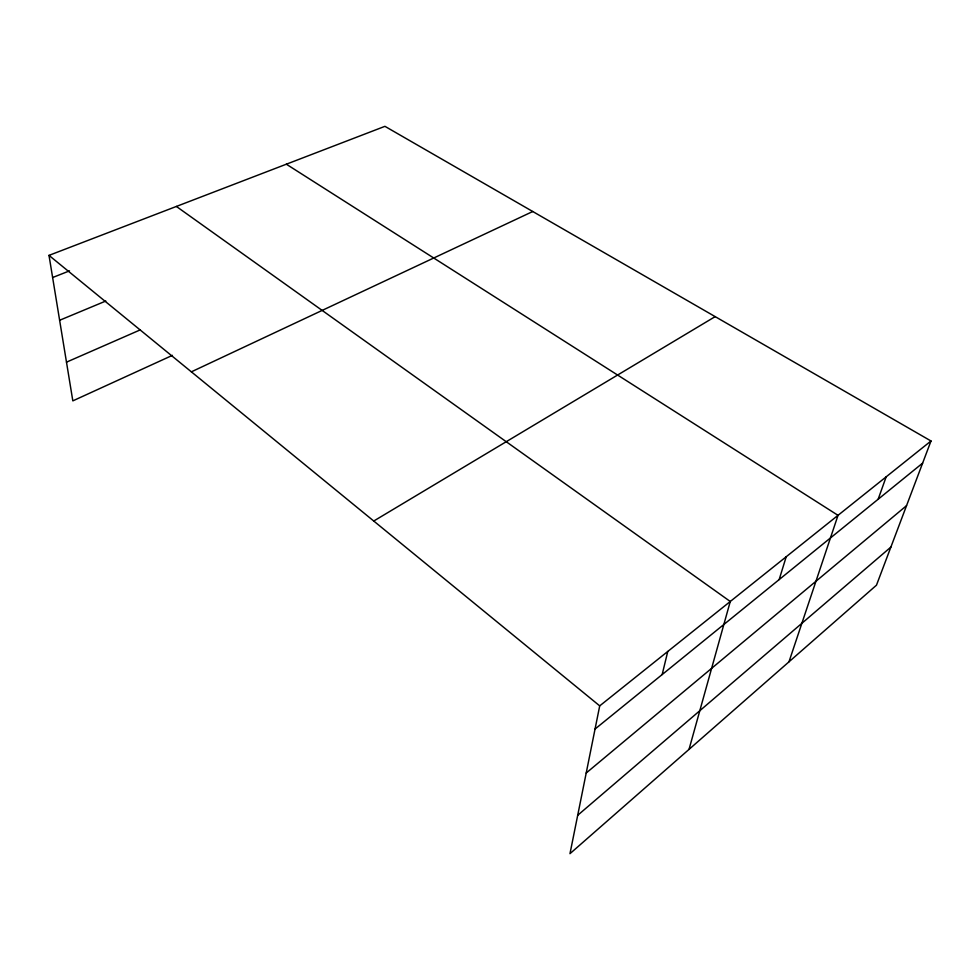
<?xml version="1.0" encoding="UTF-8"?>
<svg xmlns="http://www.w3.org/2000/svg" width="980" height="980" viewBox="0 0 980 980"><rect width="100%" height="100%" fill="white"/><g stroke="black" fill="none" stroke-linecap="round" stroke-linejoin="round"><path stroke-width="1.47" d="M931 440.988L599.711 705.87L569.98 853.666L876.475 585.183L931 440.988L384.932 126.334L49 255.376L72.826 400.869L172.419 355.348M662.162 674.558L667.772 651.455M689.026 749.394L730.259 601.487L176.388 206.449M779.161 579.596L786.205 556.763M788.973 661.831L838.023 515.333L286.344 164.199M878.154 499.237L886.165 476.844M577.698 815.299L890.881 547.085M586.199 773.024L906.549 505.656M595.056 729.034L922.633 463.136M373.748 521.029L715.167 316.626M191.37 371.837L532.753 211.508M66.481 362.159L140.14 329.929M59.621 320.276L105.803 301.032M52.626 277.536L69.519 270.86M49 255.376L599.711 705.87"/></g></svg>
